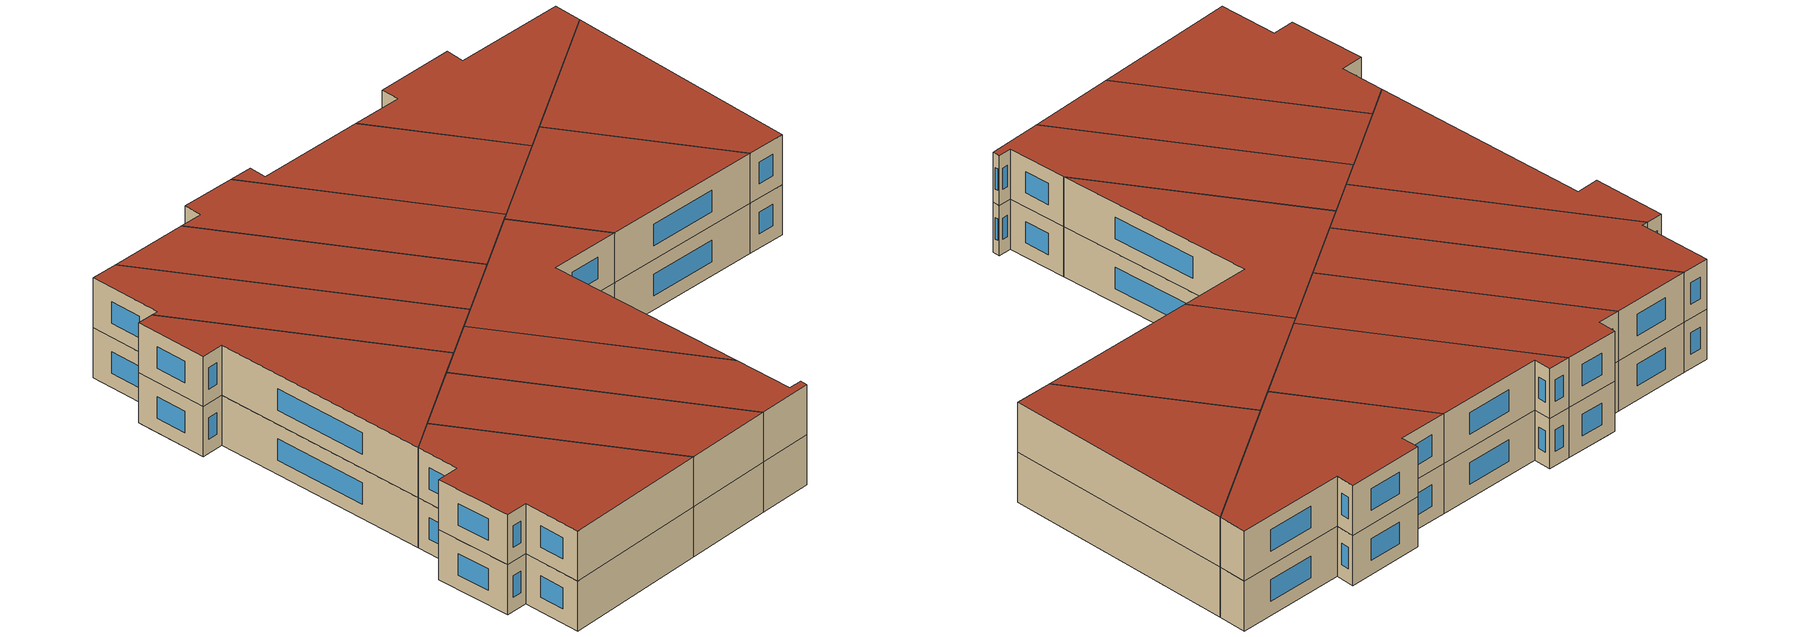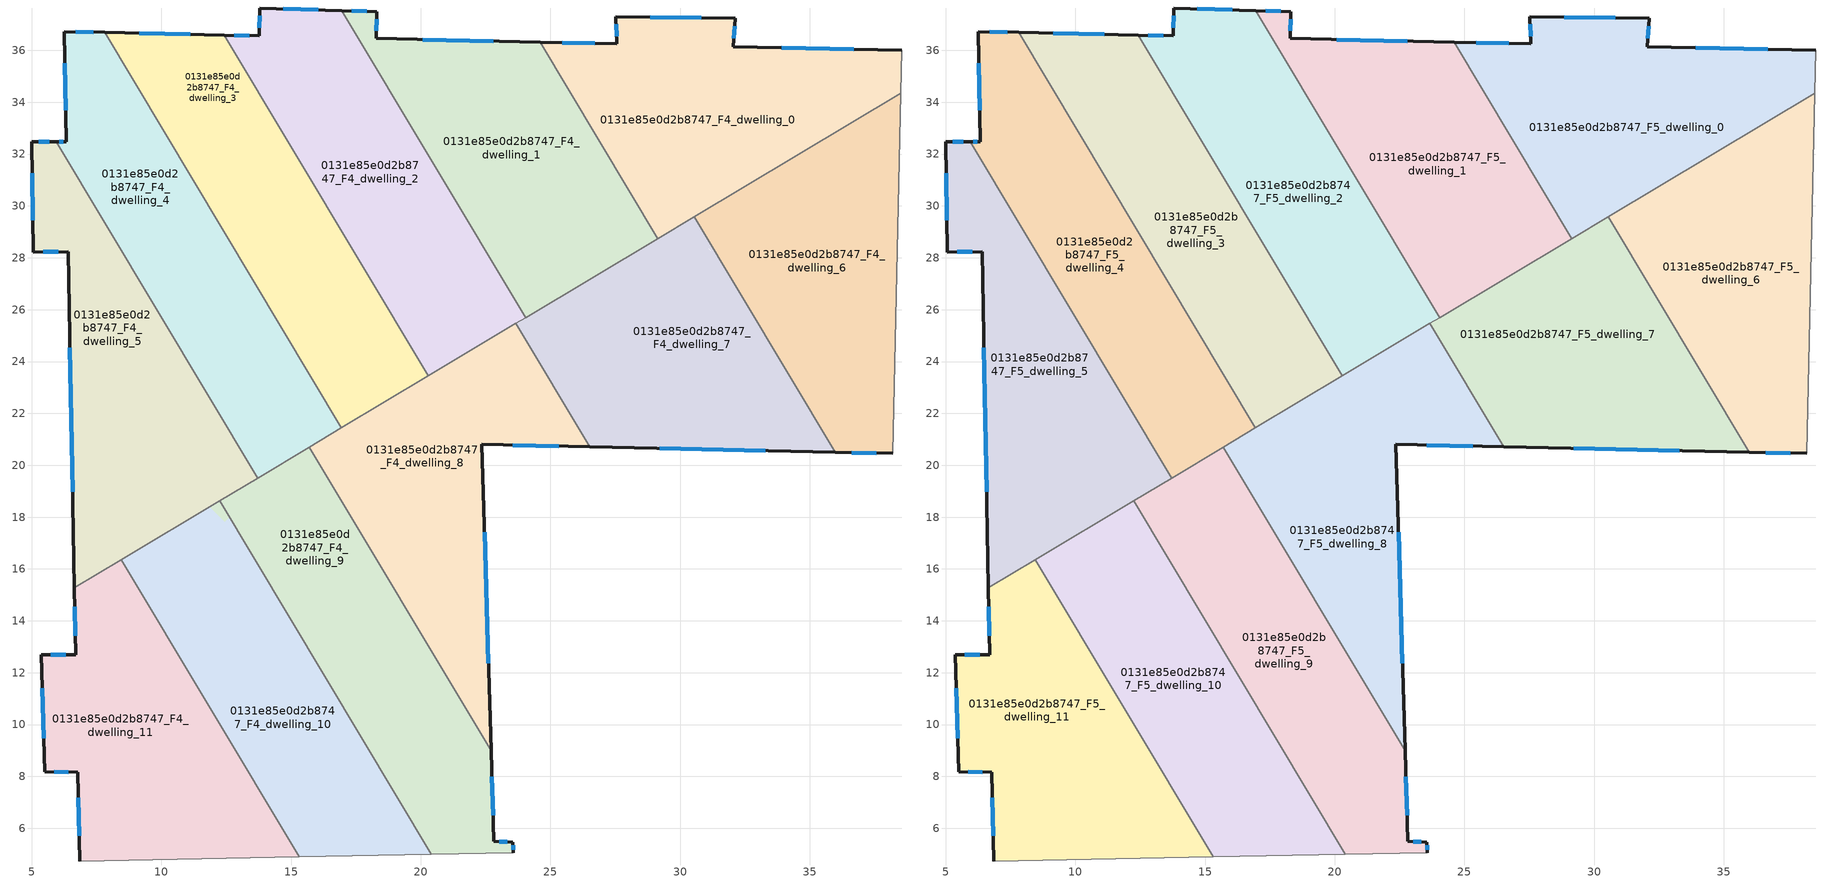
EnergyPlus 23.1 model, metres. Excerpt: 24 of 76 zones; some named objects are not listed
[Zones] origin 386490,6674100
0131e85e0d2b8747_F4_dwelling_0
 floor to 0131e85e0d2b8747_F3_dwelling_1 (EU_floor_Construction): 37.72,36.02 32.67,30.86 30.11,29.32 26.95,32.4 24.61,36.32 27.56,36.25 27.55,36.41 27.53,37.3 32.13,37.24 32.05,36.15 z12
 floor to 0131e85e0d2b8747_F3_dwelling_0 (EU_floor_Construction): 38.56,36 38.52,34.36 32.67,30.86 37.72,36.02 z12
 floor to 0131e85e0d2b8747_F3_dwelling_2 (EU_floor_Construction): 30.11,29.32 29.14,28.74 28.34,30.09 28.82,30.58 z12
 floor adiabatic (EU_floor_Construction): 28.82,30.58 28.34,30.09 26.95,32.4 30.11,29.32 z12
 wall outside (EU_wall_Construction): 38.56,36 32.05,36.15 32.13,37.24 27.53,37.3 27.56,36.25 24.61,36.32 z12:15
 wall adiabatic (EU_wall_Construction): 38.52,34.36 38.56,36 z12:15
 wall to 0131e85e0d2b8747_F4_dwelling_1 (EU_wall_Construction): 24.61,36.32 29.14,28.74 z12:15
 wall to 0131e85e0d2b8747_F4_dwelling_6 (EU_wall_Construction): 30.55,29.58 38.52,34.36 z12:15
 wall to 0131e85e0d2b8747_F4_dwelling_7 (EU_wall_Construction): 29.14,28.74 30.55,29.58 z12:15
 window (EU_Window_Construction): 32.08,36.46 32.11,36.92 / 36.7,36.04 33.91,36.11 / 26.72,36.27 25.45,36.3 / 27.54,37 27.55,36.55 / 30.81,37.25 28.84,37.28 z12.86:14.14
0131e85e0d2b8747_F4_dwelling_1
 floor to 0131e85e0d2b8747_F3_dwelling_3 (EU_floor_Construction): 26.95,32.4 28.34,30.09 25.26,26.93 20.55,31.53 16.96,37.53 18.3,37.49 18.28,36.46 22.9,36.35 z12
 floor to 0131e85e0d2b8747_F3_dwelling_1 (EU_floor_Construction): 24.61,36.32 26.95,32.4 22.9,36.35 z12
 floor to 0131e85e0d2b8747_F3_dwelling_2 (EU_floor_Construction): 28.34,30.09 29.14,28.74 25.59,26.61 25.26,26.93 z12
 floor to 0131e85e0d2b8747_F3_dwelling_4 (EU_floor_Construction): 25.59,26.61 24.04,25.69 21.27,30.32 21.53,30.58 z12
 floor to 0131e85e0d2b8747_F3_dwelling_5 (EU_floor_Construction): 21.53,30.58 21.27,30.32 20.55,31.53 z12
 wall outside (EU_wall_Construction): 24.61,36.32 18.28,36.46 18.3,37.49 16.96,37.53 z12:15
 wall to 0131e85e0d2b8747_F4_dwelling_2 (EU_wall_Construction): 16.96,37.53 24.04,25.69 z12:15
 wall to 0131e85e0d2b8747_F4_dwelling_7 (EU_wall_Construction): 24.04,25.69 29.14,28.74 z12:15
 window (EU_Window_Construction): 17.92,37.5 17.34,37.52 / 18.28,36.75 18.29,37.19 / 22.8,36.36 20.09,36.42 z12.86:14.14
0131e85e0d2b8747_F4_dwelling_10
 floor to 0131e85e0d2b8747_F3_dwelling_10 (EU_floor_Construction): 15.12,13.82 20.4,5 17.14,4.94 12.69,9.27 11.93,10.55 z12
 floor to 0131e85e0d2b8747_F3_dwelling_12 (EU_floor_Construction): 17.14,4.94 15.31,4.9 12.69,9.27 z12
 floor to 0131e85e0d2b8747_F3_dwelling_11 (EU_floor_Construction): 13.11,17.18 15.12,13.82 11.93,10.55 8.45,16.36 11.86,18.4 z12
 floor adiabatic (EU_floor_Construction): 12.24,18.63 13.11,17.18 11.86,18.4 z12
 wall to 0131e85e0d2b8747_F4_dwelling_9 (EU_wall_Construction): 20.4,5 12.24,18.63 z12:15
 wall adiabatic (EU_wall_Construction): 15.31,4.9 20.4,5 z12:15
 wall to 0131e85e0d2b8747_F4_dwelling_11 (EU_wall_Construction): 8.45,16.36 15.31,4.9 z12:15
 wall to 0131e85e0d2b8747_F4_dwelling_5 (EU_wall_Construction): 12.24,18.63 8.45,16.36 z12:15
0131e85e0d2b8747_F4_dwelling_11
 floor to 0131e85e0d2b8747_F3_dwelling_12 (EU_floor_Construction): 12.69,9.27 15.31,4.9 6.84,4.74 6.78,8.16 5.51,8.18 5.36,12.7 6.69,12.69 6.65,15.17 z12
 floor to 0131e85e0d2b8747_F3_dwelling_10 (EU_floor_Construction): 11.93,10.55 12.69,9.27 11.66,10.28 z12
 floor to 0131e85e0d2b8747_F3_dwelling_11 (EU_floor_Construction): 8.45,16.36 11.93,10.55 11.66,10.28 6.65,15.17 6.65,15.28 z12
 wall outside (EU_wall_Construction): 6.65,15.28 6.69,12.69 5.36,12.7 5.51,8.18 6.78,8.16 6.84,4.74 z12:15
 wall adiabatic (EU_wall_Construction): 6.84,4.74 15.31,4.9 z12:15
 wall to 0131e85e0d2b8747_F4_dwelling_5 (EU_wall_Construction): 8.45,16.36 6.65,15.28 z12:15
 window (EU_Window_Construction): 5.4,11.4 5.46,9.47 / 6.31,12.69 5.74,12.69 / 6.66,14.54 6.68,13.43 / 6.8,7.19 6.82,5.72 / 5.87,8.17 6.41,8.17 z12.86:14.14
0131e85e0d2b8747_F4_dwelling_2
 floor to 0131e85e0d2b8747_F3_dwelling_5 (EU_floor_Construction): 20.55,31.53 21.27,30.32 18.12,27.08 12.43,36.59 13.77,36.56 13.79,37.63 14.31,37.62 z12
 floor to 0131e85e0d2b8747_F3_dwelling_3 (EU_floor_Construction): 16.96,37.53 20.55,31.53 14.31,37.62 z12
 floor to 0131e85e0d2b8747_F3_dwelling_6 (EU_floor_Construction): 20.99,23.86 20.29,23.45 18.72,26.07 z12
 floor to 0131e85e0d2b8747_F3_dwelling_4 (EU_floor_Construction): 21.27,30.32 24.04,25.69 20.99,23.86 18.72,26.08 18.12,27.08 z12
 wall outside (EU_wall_Construction): 16.96,37.53 13.79,37.63 13.77,36.56 12.43,36.59 z12:15
 wall to 0131e85e0d2b8747_F4_dwelling_3 (EU_wall_Construction): 12.43,36.59 20.29,23.45 z12:15
 wall to 0131e85e0d2b8747_F4_dwelling_8 (EU_wall_Construction): 20.29,23.45 23.67,25.47 z12:15
 wall to 0131e85e0d2b8747_F4_dwelling_7 (EU_wall_Construction): 23.67,25.47 24.04,25.69 z12:15
 window (EU_Window_Construction): 13.39,36.57 12.81,36.58 / 13.79,37.33 13.78,36.87 / 16.05,37.56 14.7,37.6 z12.86:14.14
0131e85e0d2b8747_F4_dwelling_3
 floor to 0131e85e0d2b8747_F3_dwelling_6 (EU_floor_Construction): 18.72,26.07 20.29,23.45 16.94,21.44 14.09,26.21 16.28,28.46 z12
 floor to 0131e85e0d2b8747_F3_dwelling_7 (EU_floor_Construction): 16.28,28.46 14.09,26.21 7.82,36.69 7.84,36.69 z12
 floor adiabatic (EU_floor_Construction): 12.43,36.59 18.72,26.07 7.84,36.69 7.82,36.69 z12
 wall outside (EU_wall_Construction): 12.43,36.59 7.82,36.69 z12:15
 wall to 0131e85e0d2b8747_F4_dwelling_4 (EU_wall_Construction): 7.82,36.69 16.94,21.44 z12:15
 wall to 0131e85e0d2b8747_F4_dwelling_8 (EU_wall_Construction): 16.94,21.44 20.29,23.45 z12:15
 window (EU_Window_Construction): 11.11,36.62 9.14,36.66 z12.86:14.14
0131e85e0d2b8747_F4_dwelling_4
 floor to 0131e85e0d2b8747_F3_dwelling_7 (EU_floor_Construction): 7.82,36.69 14.09,26.21 12.64,24.72 7.69,29.55 5.94,32.47 6.32,32.47 6.24,36.72 z12
 floor to 0131e85e0d2b8747_F3_dwelling_6 (EU_floor_Construction): 14.09,26.21 16.94,21.44 16.36,21.09 12.64,24.72 z12
 floor to 0131e85e0d2b8747_F3_dwelling_8 (EU_floor_Construction): 16.36,21.09 14.63,20.05 15.99,21.45 z12
 floor to 0131e85e0d2b8747_F3_dwelling_9 (EU_floor_Construction): 15.99,21.45 14.63,20.05 13.7,19.5 7.69,29.55 z12
 wall outside (EU_wall_Construction): 7.82,36.69 6.24,36.72 6.32,32.47 5.94,32.47 z12:15
 wall to 0131e85e0d2b8747_F4_dwelling_5 (EU_wall_Construction): 5.94,32.47 13.71,19.5 z12:15
 wall to 0131e85e0d2b8747_F4_dwelling_9 (EU_wall_Construction): 13.71,19.5 15.7,20.7 z12:15
 wall to 0131e85e0d2b8747_F4_dwelling_8 (EU_wall_Construction): 15.7,20.7 16.94,21.44 z12:15
 window (EU_Window_Construction): 6.21,32.47 6.05,32.47 / 6.27,35.51 6.3,33.69 / 7.37,36.7 6.69,36.72 z12.86:14.14
0131e85e0d2b8747_F4_dwelling_5
 floor to 0131e85e0d2b8747_F3_dwelling_11 (EU_floor_Construction): 11.86,18.4 6.65,15.28 6.49,23.64 z12
 floor to 0131e85e0d2b8747_F3_dwelling_9 (EU_floor_Construction): 7.69,29.55 13.71,19.5 11.86,18.4 6.49,23.64 6.4,28.23 5.06,28.22 4.99,32.18 z12
 floor to 0131e85e0d2b8747_F3_dwelling_7 (EU_floor_Construction): 5.94,32.47 7.69,29.55 4.99,32.18 4.99,32.48 z12
 wall outside (EU_wall_Construction): 5.94,32.47 4.99,32.48 5.06,28.22 6.4,28.23 6.65,15.28 z12:15
 wall to 0131e85e0d2b8747_F4_dwelling_9 (EU_wall_Construction): 12.24,18.63 13.71,19.5 z12:15
 window (EU_Window_Construction): 6.47,24.53 6.58,18.98 / 5.44,28.23 6.02,28.23 / 5.01,31.27 5.04,29.44 / 5.67,32.48 5.26,32.48 z12.86:14.14
0131e85e0d2b8747_F4_dwelling_6
 floor to 0131e85e0d2b8747_F3_dwelling_0 (EU_floor_Construction): 38.52,34.36 38.22,21.4 31.55,27.92 30.88,29.02 32.67,30.86 z12
 floor to 0131e85e0d2b8747_F3_dwelling_2 (EU_floor_Construction): 38.22,21.4 38.2,20.46 35.98,20.51 31.55,27.91 z12
 floor to 0131e85e0d2b8747_F3_dwelling_1 (EU_floor_Construction): 32.67,30.86 30.88,29.02 30.55,29.58 z12
 wall outside (EU_wall_Construction): 35.98,20.5 38.2,20.46 z12:15
 wall to 0131e85e0d2b8747_F4_dwelling_7 (EU_wall_Construction): 30.55,29.58 35.98,20.5 z12:15
 wall adiabatic (EU_wall_Construction): 38.2,20.46 38.52,34.36 z12:15
 window (EU_Window_Construction): 36.62,20.49 37.57,20.47 z12.86:14.14
0131e85e0d2b8747_F4_dwelling_7
 floor to 0131e85e0d2b8747_F3_dwelling_2 (EU_floor_Construction): 31.55,27.91 35.98,20.51 31.75,20.6 25.59,26.61 30.11,29.32 z12
 floor to 0131e85e0d2b8747_F3_dwelling_4 (EU_floor_Construction): 31.75,20.6 26.52,20.71 23.67,25.47 25.59,26.61 z12
 floor to 0131e85e0d2b8747_F3_dwelling_1 (EU_floor_Construction): 30.55,29.58 30.88,29.02 30.66,28.79 30.11,29.32 z12
 floor to 0131e85e0d2b8747_F3_dwelling_0 (EU_floor_Construction): 30.88,29.02 31.55,27.92 30.66,28.79 z12
 wall outside (EU_wall_Construction): 26.52,20.71 35.98,20.5 z12:15
 wall to 0131e85e0d2b8747_F4_dwelling_8 (EU_wall_Construction): 23.67,25.47 26.52,20.71 z12:15
 window (EU_Window_Construction): 29.22,20.65 33.28,20.56 z12.86:14.14
0131e85e0d2b8747_F4_dwelling_8
 floor to 0131e85e0d2b8747_F3_dwelling_6 (EU_floor_Construction): 24.17,20.76 22.36,20.8 22.53,15.07 16.36,21.09 20.99,23.86 z12
 floor to 0131e85e0d2b8747_F3_dwelling_8 (EU_floor_Construction): 22.53,15.07 22.71,8.98 15.7,20.7 16.36,21.09 z12
 floor to 0131e85e0d2b8747_F3_dwelling_4 (EU_floor_Construction): 23.67,25.47 26.52,20.71 24.17,20.76 20.99,23.86 z12
 wall outside (EU_wall_Construction): 22.71,8.98 22.36,20.8 26.52,20.71 z12:15
 wall to 0131e85e0d2b8747_F4_dwelling_9 (EU_wall_Construction): 15.7,20.7 22.71,8.98 z12:15
 window (EU_Window_Construction): 22.61,12.36 22.46,17.42 / 23.55,20.78 25.33,20.74 z12.86:14.14
0131e85e0d2b8747_F4_dwelling_9
 floor to 0131e85e0d2b8747_F3_dwelling_8 (EU_floor_Construction): 15.7,20.7 22.71,8.98 22.75,7.77 13.11,17.18 12.62,18 14.63,20.05 z12
 floor to 0131e85e0d2b8747_F3_dwelling_10 (EU_floor_Construction): 22.75,7.77 22.82,5.5 23.55,5.46 23.57,5.06 20.4,5 15.12,13.82 15.82,14.54 z12
 floor to 0131e85e0d2b8747_F3_dwelling_9 (EU_floor_Construction): 14.63,20.05 12.62,18 12.24,18.63 z12; 12.24,18.63 12.62,18 12.45,17.82 11.86,18.4 z12
 floor to 0131e85e0d2b8747_F3_dwelling_11 (EU_floor_Construction): 15.82,14.54 15.12,13.82 13.11,17.18 z12
 wall outside (EU_wall_Construction): 23.57,5.06 23.55,5.46 22.82,5.5 22.71,8.98 z12:15
 wall adiabatic (EU_wall_Construction): 20.4,5 23.57,5.06 z12:15
 window (EU_Window_Construction): 22.79,6.49 22.74,7.99 / 23.34,5.47 23.03,5.49 / 23.57,5.18 23.56,5.35 z12.86:14.14
0131e85e0d2b8747_F5_dwelling_0
 floor to 0131e85e0d2b8747_F4_dwelling_0 (EU_floor_Construction): 38.56,36 38.52,34.36 29.14,28.74 24.61,36.32 27.56,36.25 27.53,37.3 32.13,37.24 32.05,36.15 z15
 wall outside (EU_wall_Construction): 38.56,36 32.05,36.15 32.13,37.24 27.53,37.3 27.56,36.25 24.61,36.32 z15:18
 wall adiabatic (EU_wall_Construction): 38.52,34.36 38.56,36 z15:18
 wall to 0131e85e0d2b8747_F5_dwelling_1 (EU_wall_Construction): 24.61,36.32 29.14,28.74 z15:18
 wall to 0131e85e0d2b8747_F5_dwelling_6 (EU_wall_Construction): 30.55,29.58 38.52,34.36 z15:18
 wall to 0131e85e0d2b8747_F5_dwelling_7 (EU_wall_Construction): 29.14,28.74 30.55,29.58 z15:18
 window (EU_Window_Construction): 32.08,36.46 32.11,36.92 / 36.7,36.04 33.91,36.11 / 26.72,36.27 25.45,36.3 / 27.54,37 27.55,36.55 / 30.81,37.25 28.84,37.28 z15.86:17.14
 roof outside (EU_roof_Construction): 38.52,34.36 38.56,36 32.05,36.15 32.13,37.24 27.53,37.3 27.56,36.25 24.61,36.32 29.14,28.74 z18
0131e85e0d2b8747_F5_dwelling_1
 floor to 0131e85e0d2b8747_F4_dwelling_1 (EU_floor_Construction): 24.61,36.32 29.14,28.74 24.04,25.69 16.96,37.53 18.3,37.49 18.28,36.46 z15
 wall outside (EU_wall_Construction): 24.61,36.32 18.28,36.46 18.3,37.49 16.96,37.53 z15:18
 wall to 0131e85e0d2b8747_F5_dwelling_2 (EU_wall_Construction): 16.96,37.53 24.04,25.69 z15:18
 wall to 0131e85e0d2b8747_F5_dwelling_7 (EU_wall_Construction): 24.04,25.69 29.14,28.74 z15:18
 window (EU_Window_Construction): 17.92,37.5 17.34,37.52 / 18.28,36.75 18.29,37.19 / 22.8,36.36 20.09,36.42 z15.86:17.14
 roof outside (EU_roof_Construction): 29.14,28.74 24.61,36.32 18.28,36.46 18.3,37.49 16.96,37.53 24.04,25.69 z18
0131e85e0d2b8747_F5_dwelling_10
 floor to 0131e85e0d2b8747_F4_dwelling_10 (EU_floor_Construction): 12.24,18.63 20.4,5 15.31,4.9 8.45,16.36 z15
 wall to 0131e85e0d2b8747_F5_dwelling_9 (EU_wall_Construction): 20.4,5 12.24,18.63 z15:18
 wall adiabatic (EU_wall_Construction): 15.31,4.9 20.4,5 z15:18
 wall to 0131e85e0d2b8747_F5_dwelling_11 (EU_wall_Construction): 8.45,16.36 15.31,4.9 z15:18
 wall to 0131e85e0d2b8747_F5_dwelling_5 (EU_wall_Construction): 12.24,18.63 8.45,16.36 z15:18
 roof outside (EU_roof_Construction): 20.4,5 12.24,18.63 8.45,16.36 15.31,4.9 z18
0131e85e0d2b8747_F5_dwelling_11
 floor to 0131e85e0d2b8747_F4_dwelling_11 (EU_floor_Construction): 8.45,16.36 15.31,4.9 6.84,4.74 6.78,8.16 5.51,8.18 5.36,12.7 6.69,12.69 6.65,15.28 z15
 wall outside (EU_wall_Construction): 6.65,15.28 6.69,12.69 5.36,12.7 5.51,8.18 6.78,8.16 6.84,4.74 z15:18
 wall adiabatic (EU_wall_Construction): 6.84,4.74 15.31,4.9 z15:18
 wall to 0131e85e0d2b8747_F5_dwelling_5 (EU_wall_Construction): 8.45,16.36 6.65,15.28 z15:18
 window (EU_Window_Construction): 5.4,11.4 5.46,9.47 / 6.31,12.69 5.74,12.69 / 6.66,14.54 6.68,13.43 / 6.8,7.19 6.82,5.72 / 5.87,8.17 6.41,8.17 z15.86:17.14
 roof outside (EU_roof_Construction): 15.31,4.9 8.45,16.36 6.65,15.28 6.69,12.69 5.36,12.7 5.51,8.18 6.78,8.16 6.84,4.74 z18
0131e85e0d2b8747_F5_dwelling_2
 floor to 0131e85e0d2b8747_F4_dwelling_2 (EU_floor_Construction): 16.96,37.53 24.04,25.69 20.29,23.45 12.43,36.59 13.77,36.56 13.79,37.63 z15
 wall outside (EU_wall_Construction): 16.96,37.53 13.79,37.63 13.77,36.56 12.43,36.59 z15:18
 wall to 0131e85e0d2b8747_F5_dwelling_3 (EU_wall_Construction): 12.43,36.59 20.29,23.45 z15:18
 wall to 0131e85e0d2b8747_F5_dwelling_8 (EU_wall_Construction): 20.29,23.45 23.67,25.47 z15:18
 wall to 0131e85e0d2b8747_F5_dwelling_7 (EU_wall_Construction): 23.67,25.47 24.04,25.69 z15:18
 window (EU_Window_Construction): 13.39,36.57 12.81,36.58 / 13.79,37.33 13.78,36.87 / 16.05,37.56 14.7,37.6 z15.86:17.14
 roof outside (EU_roof_Construction): 24.04,25.69 16.96,37.53 13.79,37.63 13.77,36.56 12.43,36.59 20.29,23.45 z18
0131e85e0d2b8747_F5_dwelling_3
 floor to 0131e85e0d2b8747_F4_dwelling_3 (EU_floor_Construction): 12.43,36.59 20.29,23.45 16.94,21.44 7.82,36.69 z15
 wall outside (EU_wall_Construction): 12.43,36.59 7.82,36.69 z15:18
 wall to 0131e85e0d2b8747_F5_dwelling_4 (EU_wall_Construction): 7.82,36.69 16.94,21.44 z15:18
 wall to 0131e85e0d2b8747_F5_dwelling_8 (EU_wall_Construction): 16.94,21.44 20.29,23.45 z15:18
 window (EU_Window_Construction): 11.11,36.62 9.14,36.66 z15.86:17.14
 roof outside (EU_roof_Construction): 20.29,23.45 12.43,36.59 7.82,36.69 16.94,21.44 z18
0131e85e0d2b8747_F5_dwelling_4
 floor to 0131e85e0d2b8747_F4_dwelling_4 (EU_floor_Construction): 7.82,36.69 16.94,21.44 13.71,19.5 5.94,32.47 6.32,32.47 6.24,36.72 z15
 wall outside (EU_wall_Construction): 7.82,36.69 6.24,36.72 6.32,32.47 5.94,32.47 z15:18
 wall to 0131e85e0d2b8747_F5_dwelling_5 (EU_wall_Construction): 5.94,32.47 13.71,19.5 z15:18
 wall to 0131e85e0d2b8747_F5_dwelling_9 (EU_wall_Construction): 13.71,19.5 15.7,20.7 z15:18
 wall to 0131e85e0d2b8747_F5_dwelling_8 (EU_wall_Construction): 15.7,20.7 16.94,21.44 z15:18
 window (EU_Window_Construction): 6.21,32.47 6.05,32.47 / 6.27,35.51 6.3,33.69 / 7.37,36.7 6.69,36.72 z15.86:17.14
 roof outside (EU_roof_Construction): 16.94,21.44 7.82,36.69 6.24,36.72 6.32,32.47 5.94,32.47 13.71,19.5 z18
0131e85e0d2b8747_F5_dwelling_5
 floor to 0131e85e0d2b8747_F4_dwelling_5 (EU_floor_Construction): 5.94,32.47 13.71,19.5 6.65,15.28 6.4,28.23 5.06,28.22 4.99,32.48 z15
 wall outside (EU_wall_Construction): 5.94,32.47 4.99,32.48 5.06,28.22 6.4,28.23 6.65,15.28 z15:18
 wall to 0131e85e0d2b8747_F5_dwelling_9 (EU_wall_Construction): 12.24,18.63 13.71,19.5 z15:18
 window (EU_Window_Construction): 6.47,24.53 6.58,18.98 / 5.44,28.23 6.02,28.23 / 5.01,31.27 5.04,29.44 / 5.67,32.48 5.26,32.48 z15.86:17.14
 roof outside (EU_roof_Construction): 13.71,19.5 5.94,32.47 4.99,32.48 5.06,28.22 6.4,28.23 6.65,15.28 z18
0131e85e0d2b8747_F5_dwelling_6
 floor to 0131e85e0d2b8747_F4_dwelling_6 (EU_floor_Construction): 38.52,34.36 38.2,20.46 35.98,20.5 30.55,29.58 z15
 wall outside (EU_wall_Construction): 35.98,20.5 38.2,20.46 z15:18
 wall to 0131e85e0d2b8747_F5_dwelling_7 (EU_wall_Construction): 30.55,29.58 35.98,20.5 z15:18
 wall adiabatic (EU_wall_Construction): 38.2,20.46 38.52,34.36 z15:18
 window (EU_Window_Construction): 36.62,20.49 37.57,20.47 z15.86:17.14
 roof outside (EU_roof_Construction): 38.2,20.46 38.52,34.36 30.55,29.58 35.98,20.5 z18
0131e85e0d2b8747_F5_dwelling_7
 floor to 0131e85e0d2b8747_F4_dwelling_7 (EU_floor_Construction): 30.55,29.58 35.98,20.5 26.52,20.71 23.67,25.47 z15
 wall outside (EU_wall_Construction): 26.52,20.71 35.98,20.5 z15:18
 wall to 0131e85e0d2b8747_F5_dwelling_8 (EU_wall_Construction): 23.67,25.47 26.52,20.71 z15:18
 window (EU_Window_Construction): 29.22,20.65 33.28,20.56 z15.86:17.14
 roof outside (EU_roof_Construction): 35.98,20.5 30.55,29.58 23.67,25.47 26.52,20.71 z18
0131e85e0d2b8747_F5_dwelling_8
 floor to 0131e85e0d2b8747_F4_dwelling_8 (EU_floor_Construction): 23.67,25.47 26.52,20.71 22.36,20.8 22.71,8.98 15.7,20.7 z15
 wall outside (EU_wall_Construction): 22.71,8.98 22.36,20.8 26.52,20.71 z15:18
 wall to 0131e85e0d2b8747_F5_dwelling_9 (EU_wall_Construction): 15.7,20.7 22.71,8.98 z15:18
 window (EU_Window_Construction): 22.61,12.36 22.46,17.42 / 23.55,20.78 25.33,20.74 z15.86:17.14
 roof outside (EU_roof_Construction): 22.71,8.98 22.36,20.8 26.52,20.71 23.67,25.47 15.7,20.7 z18
0131e85e0d2b8747_F5_dwelling_9
 floor to 0131e85e0d2b8747_F4_dwelling_9 (EU_floor_Construction): 15.7,20.7 22.71,8.98 22.82,5.5 23.55,5.46 23.57,5.06 20.4,5 12.24,18.63 z15
 wall outside (EU_wall_Construction): 23.57,5.06 23.55,5.46 22.82,5.5 22.71,8.98 z15:18
 wall adiabatic (EU_wall_Construction): 20.4,5 23.57,5.06 z15:18
 window (EU_Window_Construction): 22.79,6.49 22.74,7.99 / 23.34,5.47 23.03,5.49 / 23.57,5.18 23.56,5.35 z15.86:17.14
 roof outside (EU_roof_Construction): 23.57,5.06 23.55,5.46 22.82,5.5 22.71,8.98 15.7,20.7 12.24,18.63 20.4,5 z18
[Building]
EU S2 Campaign: North Axis=0; Terrain=City; Solar Distribution=FullExterior
[Site:Location]
Helsinki-Vantaa.AP: Latitude=60.317; Longitude=24.963; Time Zone=2; Elevation=54.6
[SizingPeriod:WeatherFileDays]
AnnualSizingPeriod: Begin Month=1; Begin Day of Month=1; End Month=12; End Day of Month=31; Day of Week for Start Day=Monday; Use Weather File Daylight Saving Period=No; Use Weather File Rain and Snow Indicators=No
[MATERIAL]
EU_InternalMass_Material: Roughness=MediumRough; Thickness=0.1; Conductivity=1; Density=1800; Specific Heat=900; Thermal Absorptance=0.9; Solar Absorptance=0.7; Visible Absorptance=0.7
[MATERIAL:NOMASS] Roughness=MediumRough; Thermal Absorptance=0.9; Solar Absorptance=0.7; Visible Absorptance=0.7
Name | Thermal Resistance
EU_wall_NoMass | 1.10183
EU_roof_NoMass; EU_floor_NoMass | 1.70606
[WINDOWMATERIAL:SIMPLEGLAZINGSYSTEM]
EU_Window_SimpleGlazing: UFactor=3.11035; Solar Heat Gain Coefficient=0.8; Visible Transmittance=0.8
[CONSTRUCTION]
EU_wall_Construction: EU_wall_NoMass
EU_roof_Construction: EU_roof_NoMass
EU_floor_Construction: EU_floor_NoMass
EU_Window_Construction: EU_Window_SimpleGlazing
EU_InternalMass_Construction: EU_InternalMass_Material
[ZONE] Type=1; Multiplier=1; Ceiling Height=autocalculate; Floor Area=autocalculate; Part of Total Floor Area=Yes
Name | Volume
0131e85e0d2b8747_F4_dwelling_0; 0131e85e0d2b8747_F5_dwelling_0; 0131e85e0d2b8747_F4_dwelling_10; 0131e85e0d2b8747_F5_dwelling_10 | 193.811
0131e85e0d2b8747_F4_dwelling_1; 0131e85e0d2b8747_F5_dwelling_1; 0131e85e0d2b8747_F4_dwelling_3; 0131e85e0d2b8747_F5_dwelling_3 | 193.808
0131e85e0d2b8747_F4_dwelling_11; 0131e85e0d2b8747_F5_dwelling_11; 0131e85e0d2b8747_F4_dwelling_6; 0131e85e0d2b8747_F5_dwelling_6 | 193.793
0131e85e0d2b8747_F4_dwelling_2; 0131e85e0d2b8747_F5_dwelling_2; 0131e85e0d2b8747_F4_dwelling_4; 0131e85e0d2b8747_F5_dwelling_4 | 193.833
0131e85e0d2b8747_F4_dwelling_5; 0131e85e0d2b8747_F5_dwelling_5 | 193.801
0131e85e0d2b8747_F4_dwelling_7; 0131e85e0d2b8747_F5_dwelling_7 | 193.825
0131e85e0d2b8747_F4_dwelling_8; 0131e85e0d2b8747_F5_dwelling_8 | 193.807
0131e85e0d2b8747_F4_dwelling_9; 0131e85e0d2b8747_F5_dwelling_9 | 193.815
[INTERNALMASS] Construction=EU_InternalMass_Construction
Name | Zone or ZoneList | Surface Area
0131e85e0d2b8747_F4_dwelling_0_EU_InternalMass | 0131e85e0d2b8747_F4_dwelling_0 | 64.6036
0131e85e0d2b8747_F4_dwelling_1_EU_InternalMass | 0131e85e0d2b8747_F4_dwelling_1 | 64.6028
0131e85e0d2b8747_F4_dwelling_2_EU_InternalMass | 0131e85e0d2b8747_F4_dwelling_2 | 64.6109
0131e85e0d2b8747_F4_dwelling_3_EU_InternalMass | 0131e85e0d2b8747_F4_dwelling_3 | 64.6025
0131e85e0d2b8747_F4_dwelling_4_EU_InternalMass | 0131e85e0d2b8747_F4_dwelling_4 | 64.611
0131e85e0d2b8747_F4_dwelling_5_EU_InternalMass | 0131e85e0d2b8747_F4_dwelling_5 | 64.6002
0131e85e0d2b8747_F4_dwelling_6_EU_InternalMass | 0131e85e0d2b8747_F4_dwelling_6 | 64.5976
0131e85e0d2b8747_F4_dwelling_7_EU_InternalMass | 0131e85e0d2b8747_F4_dwelling_7 | 64.6089
0131e85e0d2b8747_F4_dwelling_8_EU_InternalMass | 0131e85e0d2b8747_F4_dwelling_8 | 64.6025
0131e85e0d2b8747_F4_dwelling_9_EU_InternalMass | 0131e85e0d2b8747_F4_dwelling_9 | 64.6048
0131e85e0d2b8747_F4_dwelling_10_EU_InternalMass | 0131e85e0d2b8747_F4_dwelling_10 | 64.6043
0131e85e0d2b8747_F4_dwelling_11_EU_InternalMass | 0131e85e0d2b8747_F4_dwelling_11 | 64.5972
0131e85e0d2b8747_F5_dwelling_0_EU_InternalMass | 0131e85e0d2b8747_F5_dwelling_0 | 64.6036
0131e85e0d2b8747_F5_dwelling_1_EU_InternalMass | 0131e85e0d2b8747_F5_dwelling_1 | 64.6028
0131e85e0d2b8747_F5_dwelling_2_EU_InternalMass | 0131e85e0d2b8747_F5_dwelling_2 | 64.6109
0131e85e0d2b8747_F5_dwelling_3_EU_InternalMass | 0131e85e0d2b8747_F5_dwelling_3 | 64.6025
0131e85e0d2b8747_F5_dwelling_4_EU_InternalMass | 0131e85e0d2b8747_F5_dwelling_4 | 64.611
0131e85e0d2b8747_F5_dwelling_5_EU_InternalMass | 0131e85e0d2b8747_F5_dwelling_5 | 64.6002
0131e85e0d2b8747_F5_dwelling_6_EU_InternalMass | 0131e85e0d2b8747_F5_dwelling_6 | 64.5976
0131e85e0d2b8747_F5_dwelling_7_EU_InternalMass | 0131e85e0d2b8747_F5_dwelling_7 | 64.6089
0131e85e0d2b8747_F5_dwelling_8_EU_InternalMass | 0131e85e0d2b8747_F5_dwelling_8 | 64.6025
0131e85e0d2b8747_F5_dwelling_9_EU_InternalMass | 0131e85e0d2b8747_F5_dwelling_9 | 64.6048
0131e85e0d2b8747_F5_dwelling_10_EU_InternalMass | 0131e85e0d2b8747_F5_dwelling_10 | 64.6043
0131e85e0d2b8747_F5_dwelling_11_EU_InternalMass | 0131e85e0d2b8747_F5_dwelling_11 | 64.5972
[OTHEREQUIPMENT] Fuel Type=Electricity; Design Level Calculation Method=Watts/Area; Power per Zone Floor Area=1; Fraction Latent=0; Fraction Radiant=0; Fraction Lost=0; Carbon Dioxide Generation Rate=0; EndUse Subcategory=EU_Step8_InternalGains
Name | Zone or ZoneList or Space or SpaceList | Schedule
EU_Step8_InternalGain_0131e85e0d2b8747_F4_dwelling_0_f000 | 0131e85e0d2b8747_F4_dwelling_0 | EU_Step8_GainSchedule_0131e85e0d2b8747_F4_dwelling_0_f000
EU_Step8_InternalGain_0131e85e0d2b8747_F4_dwelling_1_f000 | 0131e85e0d2b8747_F4_dwelling_1 | EU_Step8_GainSchedule_0131e85e0d2b8747_F4_dwelling_1_f000
EU_Step8_InternalGain_0131e85e0d2b8747_F4_dwelling_2_f000 | 0131e85e0d2b8747_F4_dwelling_2 | EU_Step8_GainSchedule_0131e85e0d2b8747_F4_dwelling_2_f000
EU_Step8_InternalGain_0131e85e0d2b8747_F4_dwelling_3_f000 | 0131e85e0d2b8747_F4_dwelling_3 | EU_Step8_GainSchedule_0131e85e0d2b8747_F4_dwelling_3_f000
EU_Step8_InternalGain_0131e85e0d2b8747_F4_dwelling_4_f000 | 0131e85e0d2b8747_F4_dwelling_4 | EU_Step8_GainSchedule_0131e85e0d2b8747_F4_dwelling_4_f000
EU_Step8_InternalGain_0131e85e0d2b8747_F4_dwelling_5_f000 | 0131e85e0d2b8747_F4_dwelling_5 | EU_Step8_GainSchedule_0131e85e0d2b8747_F4_dwelling_5_f000
EU_Step8_InternalGain_0131e85e0d2b8747_F4_dwelling_6_f000 | 0131e85e0d2b8747_F4_dwelling_6 | EU_Step8_GainSchedule_0131e85e0d2b8747_F4_dwelling_6_f000
EU_Step8_InternalGain_0131e85e0d2b8747_F4_dwelling_7_f000 | 0131e85e0d2b8747_F4_dwelling_7 | EU_Step8_GainSchedule_0131e85e0d2b8747_F4_dwelling_7_f000
EU_Step8_InternalGain_0131e85e0d2b8747_F4_dwelling_8_f000 | 0131e85e0d2b8747_F4_dwelling_8 | EU_Step8_GainSchedule_0131e85e0d2b8747_F4_dwelling_8_f000
EU_Step8_InternalGain_0131e85e0d2b8747_F4_dwelling_9_f000 | 0131e85e0d2b8747_F4_dwelling_9 | EU_Step8_GainSchedule_0131e85e0d2b8747_F4_dwelling_9_f000
EU_Step8_InternalGain_0131e85e0d2b8747_F4_dwelling_10_f000 | 0131e85e0d2b8747_F4_dwelling_10 | EU_Step8_GainSchedule_0131e85e0d2b8747_F4_dwelling_10_f000
EU_Step8_InternalGain_0131e85e0d2b8747_F4_dwelling_11_f000 | 0131e85e0d2b8747_F4_dwelling_11 | EU_Step8_GainSchedule_0131e85e0d2b8747_F4_dwelling_11_f000
EU_Step8_InternalGain_0131e85e0d2b8747_F5_dwelling_0_f000 | 0131e85e0d2b8747_F5_dwelling_0 | EU_Step8_GainSchedule_0131e85e0d2b8747_F5_dwelling_0_f000
EU_Step8_InternalGain_0131e85e0d2b8747_F5_dwelling_1_f000 | 0131e85e0d2b8747_F5_dwelling_1 | EU_Step8_GainSchedule_0131e85e0d2b8747_F5_dwelling_1_f000
EU_Step8_InternalGain_0131e85e0d2b8747_F5_dwelling_2_f000 | 0131e85e0d2b8747_F5_dwelling_2 | EU_Step8_GainSchedule_0131e85e0d2b8747_F5_dwelling_2_f000
EU_Step8_InternalGain_0131e85e0d2b8747_F5_dwelling_3_f000 | 0131e85e0d2b8747_F5_dwelling_3 | EU_Step8_GainSchedule_0131e85e0d2b8747_F5_dwelling_3_f000
EU_Step8_InternalGain_0131e85e0d2b8747_F5_dwelling_4_f000 | 0131e85e0d2b8747_F5_dwelling_4 | EU_Step8_GainSchedule_0131e85e0d2b8747_F5_dwelling_4_f000
EU_Step8_InternalGain_0131e85e0d2b8747_F5_dwelling_5_f000 | 0131e85e0d2b8747_F5_dwelling_5 | EU_Step8_GainSchedule_0131e85e0d2b8747_F5_dwelling_5_f000
EU_Step8_InternalGain_0131e85e0d2b8747_F5_dwelling_6_f000 | 0131e85e0d2b8747_F5_dwelling_6 | EU_Step8_GainSchedule_0131e85e0d2b8747_F5_dwelling_6_f000
EU_Step8_InternalGain_0131e85e0d2b8747_F5_dwelling_7_f000 | 0131e85e0d2b8747_F5_dwelling_7 | EU_Step8_GainSchedule_0131e85e0d2b8747_F5_dwelling_7_f000
EU_Step8_InternalGain_0131e85e0d2b8747_F5_dwelling_8_f000 | 0131e85e0d2b8747_F5_dwelling_8 | EU_Step8_GainSchedule_0131e85e0d2b8747_F5_dwelling_8_f000
EU_Step8_InternalGain_0131e85e0d2b8747_F5_dwelling_9_f000 | 0131e85e0d2b8747_F5_dwelling_9 | EU_Step8_GainSchedule_0131e85e0d2b8747_F5_dwelling_9_f000
EU_Step8_InternalGain_0131e85e0d2b8747_F5_dwelling_10_f000 | 0131e85e0d2b8747_F5_dwelling_10 | EU_Step8_GainSchedule_0131e85e0d2b8747_F5_dwelling_10_f000
EU_Step8_InternalGain_0131e85e0d2b8747_F5_dwelling_11_f000 | 0131e85e0d2b8747_F5_dwelling_11 | EU_Step8_GainSchedule_0131e85e0d2b8747_F5_dwelling_11_f000
[ZONEVENTILATION:DESIGNFLOWRATE] Schedule=EU_AlwaysOn; Design Flow Rate Calculation Method=AirChanges/Hour; Air Changes per Hour=0.756316; Ventilation Type=Natural; Fan Pressure Rise=0; Fan Total Efficiency=1; Constant Term Coefficient=1; Temperature Term Coefficient=0; Velocity Term Coefficient=0; Velocity Squared Term Coefficient=0; Minimum Indoor Temperature=-100; Maximum Indoor Temperature=100; Delta Temperature=-100; Minimum Outdoor Temperature=-100; Maximum Outdoor Temperature=100; Maximum Wind Speed=40
Name | Zone or ZoneList or Space or SpaceList
EU_ConstantAir_0131e85e0d2b8747_F4_dwelling_0 | 0131e85e0d2b8747_F4_dwelling_0
EU_ConstantAir_0131e85e0d2b8747_F4_dwelling_1 | 0131e85e0d2b8747_F4_dwelling_1
EU_ConstantAir_0131e85e0d2b8747_F4_dwelling_2 | 0131e85e0d2b8747_F4_dwelling_2
EU_ConstantAir_0131e85e0d2b8747_F4_dwelling_3 | 0131e85e0d2b8747_F4_dwelling_3
EU_ConstantAir_0131e85e0d2b8747_F4_dwelling_4 | 0131e85e0d2b8747_F4_dwelling_4
EU_ConstantAir_0131e85e0d2b8747_F4_dwelling_5 | 0131e85e0d2b8747_F4_dwelling_5
EU_ConstantAir_0131e85e0d2b8747_F4_dwelling_6 | 0131e85e0d2b8747_F4_dwelling_6
EU_ConstantAir_0131e85e0d2b8747_F4_dwelling_7 | 0131e85e0d2b8747_F4_dwelling_7
EU_ConstantAir_0131e85e0d2b8747_F4_dwelling_8 | 0131e85e0d2b8747_F4_dwelling_8
EU_ConstantAir_0131e85e0d2b8747_F4_dwelling_9 | 0131e85e0d2b8747_F4_dwelling_9
EU_ConstantAir_0131e85e0d2b8747_F4_dwelling_10 | 0131e85e0d2b8747_F4_dwelling_10
EU_ConstantAir_0131e85e0d2b8747_F4_dwelling_11 | 0131e85e0d2b8747_F4_dwelling_11
EU_ConstantAir_0131e85e0d2b8747_F5_dwelling_0 | 0131e85e0d2b8747_F5_dwelling_0
EU_ConstantAir_0131e85e0d2b8747_F5_dwelling_1 | 0131e85e0d2b8747_F5_dwelling_1
EU_ConstantAir_0131e85e0d2b8747_F5_dwelling_2 | 0131e85e0d2b8747_F5_dwelling_2
EU_ConstantAir_0131e85e0d2b8747_F5_dwelling_3 | 0131e85e0d2b8747_F5_dwelling_3
EU_ConstantAir_0131e85e0d2b8747_F5_dwelling_4 | 0131e85e0d2b8747_F5_dwelling_4
EU_ConstantAir_0131e85e0d2b8747_F5_dwelling_5 | 0131e85e0d2b8747_F5_dwelling_5
EU_ConstantAir_0131e85e0d2b8747_F5_dwelling_6 | 0131e85e0d2b8747_F5_dwelling_6
EU_ConstantAir_0131e85e0d2b8747_F5_dwelling_7 | 0131e85e0d2b8747_F5_dwelling_7
EU_ConstantAir_0131e85e0d2b8747_F5_dwelling_8 | 0131e85e0d2b8747_F5_dwelling_8
EU_ConstantAir_0131e85e0d2b8747_F5_dwelling_9 | 0131e85e0d2b8747_F5_dwelling_9
EU_ConstantAir_0131e85e0d2b8747_F5_dwelling_10 | 0131e85e0d2b8747_F5_dwelling_10
EU_ConstantAir_0131e85e0d2b8747_F5_dwelling_11 | 0131e85e0d2b8747_F5_dwelling_11
[HVACTEMPLATE:ZONE:IDEALLOADSAIRSYSTEM] System Availability Schedule=EU_AlwaysOn; Maximum Heating Supply Air Temperature=50; Minimum Cooling Supply Air Temperature=13; Maximum Heating Supply Air Humidity Ratio=0.0156; Minimum Cooling Supply Air Humidity Ratio=0.0077; Heating Limit=NoLimit; Cooling Limit=NoLimit; Heating Availability Schedule=EU_AlwaysOn; Cooling Availability Schedule=EU_CoolingOff; Dehumidification Control Type=ConstantSensibleHeatRatio; Cooling Sensible Heat Ratio=0.7; Dehumidification Setpoint=60; Humidification Control Type=None; Humidification Setpoint=30; Outdoor Air Method=None; Outdoor Air Flow Rate per Person=0.00944; Outdoor Air Flow Rate per Zone Floor Area=0; Outdoor Air Flow Rate per Zone=0; Demand Controlled Ventilation Type=None; Outdoor Air Economizer Type=NoEconomizer; Heat Recovery Type=None; Sensible Heat Recovery Effectiveness=0.7; Latent Heat Recovery Effectiveness=0.65
Name | Template Thermostat
0131e85e0d2b8747_F4_dwelling_0 | EU_HeatOnly_0131e85e0d2b8747_F4_dwelling_0
0131e85e0d2b8747_F4_dwelling_1 | EU_HeatOnly_0131e85e0d2b8747_F4_dwelling_1
0131e85e0d2b8747_F4_dwelling_2 | EU_HeatOnly_0131e85e0d2b8747_F4_dwelling_2
0131e85e0d2b8747_F4_dwelling_3 | EU_HeatOnly_0131e85e0d2b8747_F4_dwelling_3
0131e85e0d2b8747_F4_dwelling_4 | EU_HeatOnly_0131e85e0d2b8747_F4_dwelling_4
0131e85e0d2b8747_F4_dwelling_5 | EU_HeatOnly_0131e85e0d2b8747_F4_dwelling_5
0131e85e0d2b8747_F4_dwelling_6 | EU_HeatOnly_0131e85e0d2b8747_F4_dwelling_6
0131e85e0d2b8747_F4_dwelling_7 | EU_HeatOnly_0131e85e0d2b8747_F4_dwelling_7
0131e85e0d2b8747_F4_dwelling_8 | EU_HeatOnly_0131e85e0d2b8747_F4_dwelling_8
0131e85e0d2b8747_F4_dwelling_9 | EU_HeatOnly_0131e85e0d2b8747_F4_dwelling_9
0131e85e0d2b8747_F4_dwelling_10 | EU_HeatOnly_0131e85e0d2b8747_F4_dwelling_10
0131e85e0d2b8747_F4_dwelling_11 | EU_HeatOnly_0131e85e0d2b8747_F4_dwelling_11
0131e85e0d2b8747_F5_dwelling_0 | EU_HeatOnly_0131e85e0d2b8747_F5_dwelling_0
0131e85e0d2b8747_F5_dwelling_1 | EU_HeatOnly_0131e85e0d2b8747_F5_dwelling_1
0131e85e0d2b8747_F5_dwelling_2 | EU_HeatOnly_0131e85e0d2b8747_F5_dwelling_2
0131e85e0d2b8747_F5_dwelling_3 | EU_HeatOnly_0131e85e0d2b8747_F5_dwelling_3
0131e85e0d2b8747_F5_dwelling_4 | EU_HeatOnly_0131e85e0d2b8747_F5_dwelling_4
0131e85e0d2b8747_F5_dwelling_5 | EU_HeatOnly_0131e85e0d2b8747_F5_dwelling_5
0131e85e0d2b8747_F5_dwelling_6 | EU_HeatOnly_0131e85e0d2b8747_F5_dwelling_6
0131e85e0d2b8747_F5_dwelling_7 | EU_HeatOnly_0131e85e0d2b8747_F5_dwelling_7
0131e85e0d2b8747_F5_dwelling_8 | EU_HeatOnly_0131e85e0d2b8747_F5_dwelling_8
0131e85e0d2b8747_F5_dwelling_9 | EU_HeatOnly_0131e85e0d2b8747_F5_dwelling_9
0131e85e0d2b8747_F5_dwelling_10 | EU_HeatOnly_0131e85e0d2b8747_F5_dwelling_10
0131e85e0d2b8747_F5_dwelling_11 | EU_HeatOnly_0131e85e0d2b8747_F5_dwelling_11
[SIZING:ZONE] Zone Cooling Design Supply Air Temperature Input Method=SupplyAirTemperature; Zone Cooling Design Supply Air Temperature=13; Zone Heating Design Supply Air Temperature Input Method=SupplyAirTemperature; Zone Heating Design Supply Air Temperature=50; Zone Cooling Design Supply Air Humidity Ratio=0.008; Zone Heating Design Supply Air Humidity Ratio=0.008; Cooling Design Air Flow Method=DesignDay; Cooling Design Air Flow Rate=0; Cooling Minimum Air Flow per Zone Floor Area=0.000762; Cooling Minimum Air Flow=0; Cooling Minimum Air Flow Fraction=0.2; Heating Design Air Flow Method=DesignDay; Heating Design Air Flow Rate=0; Heating Maximum Air Flow per Zone Floor Area=0.002032; Heating Maximum Air Flow=0.141576; Heating Maximum Air Flow Fraction=0.3; Account for Dedicated Outdoor Air System=No; Dedicated Outdoor Air System Control Strategy=NeutralSupplyAir; Dedicated Outdoor Air Low Setpoint Temperature for Design=autosize; Dedicated Outdoor Air High Setpoint Temperature for Design=autosize; Zone Load Sizing Method=Sensible Load Only No Latent Load; Zone Latent Cooling Design Supply Air Humidity Ratio Input Method=HumidityRatioDifference; Zone Cooling Design Supply Air Humidity Ratio Difference=0.005; Zone Latent Heating Design Supply Air Humidity Ratio Input Method=HumidityRatioDifference; Zone Humidification Design Supply Air Humidity Ratio Difference=0.005
0131e85e0d2b8747_F4_dwelling_0; 0131e85e0d2b8747_F4_dwelling_1; 0131e85e0d2b8747_F4_dwelling_2; 0131e85e0d2b8747_F4_dwelling_3; 0131e85e0d2b8747_F4_dwelling_4; 0131e85e0d2b8747_F4_dwelling_5; 0131e85e0d2b8747_F4_dwelling_6; 0131e85e0d2b8747_F4_dwelling_7; 0131e85e0d2b8747_F4_dwelling_8; 0131e85e0d2b8747_F4_dwelling_9; 0131e85e0d2b8747_F4_dwelling_10; 0131e85e0d2b8747_F4_dwelling_11; 0131e85e0d2b8747_F5_dwelling_0; 0131e85e0d2b8747_F5_dwelling_1; 0131e85e0d2b8747_F5_dwelling_2; 0131e85e0d2b8747_F5_dwelling_3; 0131e85e0d2b8747_F5_dwelling_4; 0131e85e0d2b8747_F5_dwelling_5; 0131e85e0d2b8747_F5_dwelling_6; 0131e85e0d2b8747_F5_dwelling_7; 0131e85e0d2b8747_F5_dwelling_8; 0131e85e0d2b8747_F5_dwelling_9; 0131e85e0d2b8747_F5_dwelling_10; 0131e85e0d2b8747_F5_dwelling_11
[SCHEDULE:CONSTANT]
Name | Hourly Value
EU_AlwaysOn | 1
EU_CoolingOff | 0
[SCHEDULE:FILE] Column Number=1; Rows to Skip at Top=0; Number of Hours of Data=8760; Column Separator=Comma; Interpolate to Timestep=No; Minutes per Item=60; Adjust Schedule for Daylight Savings=Yes
Name | File
EU_Step8_GainSchedule_0131e85e0d2b8747_F4_dwelling_0_f000 | ../../schedules/0131e85e0d2b8747/0131e85e0d2b8747_F4_dwelling_0_f000_gain.csv
EU_Step8_GainSchedule_0131e85e0d2b8747_F4_dwelling_1_f000 | ../../schedules/0131e85e0d2b8747/0131e85e0d2b8747_F4_dwelling_1_f000_gain.csv
EU_Step8_GainSchedule_0131e85e0d2b8747_F4_dwelling_2_f000 | ../../schedules/0131e85e0d2b8747/0131e85e0d2b8747_F4_dwelling_2_f000_gain.csv
EU_Step8_GainSchedule_0131e85e0d2b8747_F4_dwelling_3_f000 | ../../schedules/0131e85e0d2b8747/0131e85e0d2b8747_F4_dwelling_3_f000_gain.csv
EU_Step8_GainSchedule_0131e85e0d2b8747_F4_dwelling_4_f000 | ../../schedules/0131e85e0d2b8747/0131e85e0d2b8747_F4_dwelling_4_f000_gain.csv
EU_Step8_GainSchedule_0131e85e0d2b8747_F4_dwelling_5_f000 | ../../schedules/0131e85e0d2b8747/0131e85e0d2b8747_F4_dwelling_5_f000_gain.csv
EU_Step8_GainSchedule_0131e85e0d2b8747_F4_dwelling_6_f000 | ../../schedules/0131e85e0d2b8747/0131e85e0d2b8747_F4_dwelling_6_f000_gain.csv
EU_Step8_GainSchedule_0131e85e0d2b8747_F4_dwelling_7_f000 | ../../schedules/0131e85e0d2b8747/0131e85e0d2b8747_F4_dwelling_7_f000_gain.csv
EU_Step8_GainSchedule_0131e85e0d2b8747_F4_dwelling_8_f000 | ../../schedules/0131e85e0d2b8747/0131e85e0d2b8747_F4_dwelling_8_f000_gain.csv
EU_Step8_GainSchedule_0131e85e0d2b8747_F4_dwelling_9_f000 | ../../schedules/0131e85e0d2b8747/0131e85e0d2b8747_F4_dwelling_9_f000_gain.csv
EU_Step8_GainSchedule_0131e85e0d2b8747_F4_dwelling_10_f000 | ../../schedules/0131e85e0d2b8747/0131e85e0d2b8747_F4_dwelling_10_f000_gain.csv
EU_Step8_GainSchedule_0131e85e0d2b8747_F4_dwelling_11_f000 | ../../schedules/0131e85e0d2b8747/0131e85e0d2b8747_F4_dwelling_11_f000_gain.csv
EU_Step8_GainSchedule_0131e85e0d2b8747_F5_dwelling_0_f000 | ../../schedules/0131e85e0d2b8747/0131e85e0d2b8747_F5_dwelling_0_f000_gain.csv
EU_Step8_GainSchedule_0131e85e0d2b8747_F5_dwelling_1_f000 | ../../schedules/0131e85e0d2b8747/0131e85e0d2b8747_F5_dwelling_1_f000_gain.csv
EU_Step8_GainSchedule_0131e85e0d2b8747_F5_dwelling_2_f000 | ../../schedules/0131e85e0d2b8747/0131e85e0d2b8747_F5_dwelling_2_f000_gain.csv
EU_Step8_GainSchedule_0131e85e0d2b8747_F5_dwelling_3_f000 | ../../schedules/0131e85e0d2b8747/0131e85e0d2b8747_F5_dwelling_3_f000_gain.csv
EU_Step8_GainSchedule_0131e85e0d2b8747_F5_dwelling_4_f000 | ../../schedules/0131e85e0d2b8747/0131e85e0d2b8747_F5_dwelling_4_f000_gain.csv
EU_Step8_GainSchedule_0131e85e0d2b8747_F5_dwelling_5_f000 | ../../schedules/0131e85e0d2b8747/0131e85e0d2b8747_F5_dwelling_5_f000_gain.csv
EU_Step8_GainSchedule_0131e85e0d2b8747_F5_dwelling_6_f000 | ../../schedules/0131e85e0d2b8747/0131e85e0d2b8747_F5_dwelling_6_f000_gain.csv
EU_Step8_GainSchedule_0131e85e0d2b8747_F5_dwelling_7_f000 | ../../schedules/0131e85e0d2b8747/0131e85e0d2b8747_F5_dwelling_7_f000_gain.csv
EU_Step8_GainSchedule_0131e85e0d2b8747_F5_dwelling_8_f000 | ../../schedules/0131e85e0d2b8747/0131e85e0d2b8747_F5_dwelling_8_f000_gain.csv
EU_Step8_GainSchedule_0131e85e0d2b8747_F5_dwelling_9_f000 | ../../schedules/0131e85e0d2b8747/0131e85e0d2b8747_F5_dwelling_9_f000_gain.csv
EU_Step8_GainSchedule_0131e85e0d2b8747_F5_dwelling_10_f000 | ../../schedules/0131e85e0d2b8747/0131e85e0d2b8747_F5_dwelling_10_f000_gain.csv
EU_Step8_GainSchedule_0131e85e0d2b8747_F5_dwelling_11_f000 | ../../schedules/0131e85e0d2b8747/0131e85e0d2b8747_F5_dwelling_11_f000_gain.csv
